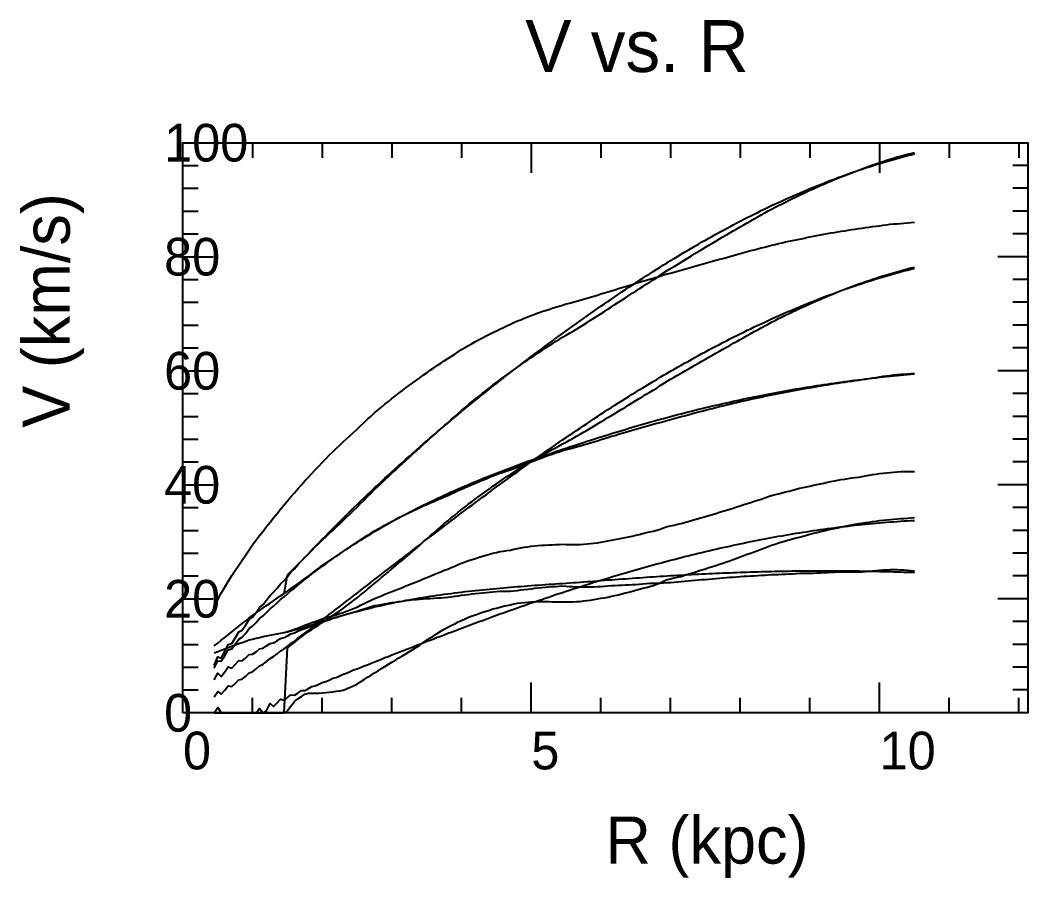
# Model space of a CAD drawing. Extents: x -35 to 179, y -35 to 147.
import ezdxf

# ---------------------------------------------------------------- set-up
doc = ezdxf.new("R2010")
doc.units = 0

msp = doc.modelspace()

# ---------------------------------------------------------------- linework, layer by layer
at = {"color": 0}
for p, q in [((14.78, 120.96), (14.78, 117.76)), ((29.55, 120.96), (29.55, 117.76)), ((44.33, 120.96), (44.33, 117.76)), ((59.1, 120.96), (59.1, 117.76)), ((73.88, 120.96), (73.88, 114.56)), ((88.66, 120.96), (88.66, 117.76)), ((103.43, 120.96), (103.43, 117.76)), ((118.21, 120.96), (118.21, 117.76)), ((132.98, 120.96), (132.98, 117.76)), ((147.76, 120.96), (147.76, 114.56)), ((162.54, 120.96), (162.54, 117.76)), ((177.31, 120.96), (177.31, 117.76)), ((0, 116.12), (3.2, 116.12)), ((179.2, 116.12), (176, 116.12)), ((0, 111.28), (3.2, 111.28)), ((179.2, 111.28), (176, 111.28)), ((0, 106.44), (3.2, 106.44)), ((179.2, 106.44), (176, 106.44)), ((0, 101.6), (3.2, 101.6)), ((179.2, 101.6), (176, 101.6)), ((0, 96.77), (6.4, 96.77)), ((179.2, 96.77), (172.8, 96.77)), ((0, 91.93), (3.2, 91.93)), ((179.2, 91.93), (176, 91.93)), ((0, 87.09), (3.2, 87.09)), ((179.2, 87.09), (176, 87.09)), ((0, 82.25), (3.2, 82.25)), ((179.2, 82.25), (176, 82.25)), ((0, 77.41), (3.2, 77.41)), ((179.2, 77.41), (176, 77.41)), ((0, 72.57), (6.4, 72.57)), ((179.2, 72.57), (172.8, 72.57)), ((0, 67.74), (3.2, 67.74)), ((179.2, 67.74), (176, 67.74)), ((0, 62.9), (3.2, 62.9)), ((179.2, 62.9), (176, 62.9)), ((0, 58.06), (3.2, 58.06)), ((179.2, 58.06), (176, 58.06)), ((0, 53.22), (3.2, 53.22)), ((179.2, 53.22), (176, 53.22)), ((0, 48.38), (6.4, 48.38)), ((179.2, 48.38), (172.8, 48.38)), ((0, 43.54), (3.2, 43.54)), ((179.2, 43.54), (176, 43.54)), ((0, 38.71), (3.2, 38.71)), ((179.2, 38.71), (176, 38.71)), ((0, 33.87), (3.2, 33.87)), ((179.2, 33.87), (176, 33.87)), ((0, 29.03), (3.2, 29.03)), ((179.2, 29.03), (176, 29.03)), ((0, 24.19), (6.4, 24.19)), ((179.2, 24.19), (172.8, 24.19)), ((0, 19.35), (3.2, 19.35)), ((179.2, 19.35), (176, 19.35)), ((0, 14.51), (3.2, 14.51)), ((179.2, 14.51), (176, 14.51)), ((0, 9.68), (3.2, 9.68)), ((179.2, 9.68), (176, 9.68)), ((0, 4.84), (3.2, 4.84)), ((73.88, 0), (73.88, 6.4)), ((147.76, 0), (147.76, 6.4)), ((179.2, 4.84), (176, 4.84)), ((14.78, 0), (14.78, 3.2)), ((29.55, 0), (29.55, 3.2)), ((44.33, 0), (44.33, 3.2)), ((59.1, 0), (59.1, 3.2)), ((88.66, 0), (88.66, 3.2)), ((103.43, 0), (103.43, 3.2)), ((118.21, 0), (118.21, 3.2)), ((132.98, 0), (132.98, 3.2)), ((162.54, 0), (162.54, 3.2)), ((177.31, 0), (177.31, 3.2))]:
    msp.add_line(p, q, dxfattribs=at)
msp.add_lwpolyline([(0, 0), (0, 120.96), (179.2, 120.96), (179.2, 0)], close=True, dxfattribs=at)
at = {"color": 4}
for points in [[(6.65, 14.24), (7.39, 14.81), (8.13, 15.39), (8.87, 15.98), (9.6, 16.57), (10.34, 17.17), (11.08, 17.76), (11.82, 18.36), (12.56, 18.95), (13.3, 19.54), (14.04, 20.13), (14.78, 20.67), (15.51, 21.2), (16.25, 21.73), (16.99, 22.27), (17.73, 22.76), (18.47, 23.27), (19.21, 23.78), (19.95, 24.29), (20.69, 24.8), (21.43, 25.32), (22.16, 29.27), (22.9, 29.99), (23.64, 30.75), (24.38, 31.48), (25.12, 32.23), (25.86, 33.01), (26.6, 33.74), (27.34, 34.45), (28.07, 35.18), (28.81, 35.9), (29.55, 36.62), (30.29, 37.35), (31.03, 38.02), (31.77, 38.7), (32.51, 39.41), (33.25, 40.09), (33.98, 40.78), (34.72, 41.5), (35.46, 42.2), (36.2, 42.92), (36.94, 43.66), (37.68, 44.4), (38.42, 45.14), (39.16, 45.9), (39.9, 46.63), (40.63, 47.36), (41.37, 48.07), (42.11, 48.75), (42.85, 49.44), (43.59, 50.15), (44.33, 50.83), (45.07, 51.51), (45.81, 52.21), (46.54, 52.88), (47.28, 53.55), (48.02, 54.24), (48.76, 54.92), (49.5, 55.57), (50.24, 56.25), (50.98, 56.93), (51.72, 57.59), (52.45, 58.27), (53.19, 58.92), (53.93, 59.57), (54.67, 60.25), (55.41, 60.91), (56.15, 61.53), (56.89, 62.2), (57.63, 62.85), (58.37, 63.5), (59.1, 64.15), (59.84, 64.78), (60.58, 65.41), (61.32, 66.02), (62.06, 66.62), (62.8, 67.21), (63.54, 67.81), (64.28, 68.39), (65.01, 68.97), (65.75, 69.55), (66.49, 70.11), (67.23, 70.67), (67.97, 71.21), (68.71, 71.73), (69.45, 72.25), (70.19, 72.8), (70.92, 73.34), (71.66, 73.86), (72.4, 74.39), (73.14, 74.9), (73.88, 75.41), (74.62, 75.91), (75.36, 76.4), (76.1, 76.88), (76.84, 77.37), (77.57, 77.83), (78.31, 78.29), (79.05, 78.77), (79.79, 79.23), (80.53, 79.69), (81.27, 80.11), (82.01, 80.54), (82.75, 80.97), (83.48, 81.43), (84.22, 81.87), (84.96, 82.33), (85.7, 82.81), (86.44, 83.27), (87.18, 83.72), (87.92, 84.2), (88.66, 84.68), (89.39, 85.16), (90.13, 85.65), (90.87, 86.14), (91.61, 86.61), (92.35, 87.09), (93.09, 87.56), (93.83, 88.04), (94.57, 88.53), (95.31, 89), (96.04, 89.47), (96.78, 89.96), (97.52, 90.44), (98.26, 90.91), (99, 91.39), (99.74, 91.84), (100.48, 92.31), (101.22, 92.82), (101.95, 93.32), (102.69, 93.81), (103.43, 94.27), (104.17, 94.71), (104.91, 95.15), (105.65, 95.6), (106.39, 96.06), (107.13, 96.51), (107.86, 96.97), (108.6, 97.42), (109.34, 97.87), (110.08, 98.33), (110.82, 98.77), (111.56, 99.21), (112.3, 99.66), (113.04, 100.09), (113.78, 100.53), (114.51, 100.97), (115.25, 101.4), (115.99, 101.82), (116.73, 102.27), (117.47, 102.7), (118.21, 103.12), (118.95, 103.56), (119.69, 103.98), (120.42, 104.4), (121.16, 104.82), (121.9, 105.23), (122.64, 105.64), (123.38, 106.06), (124.12, 106.47), (124.86, 106.86), (125.6, 107.26), (126.33, 107.64), (127.07, 108), (127.81, 108.37), (128.55, 108.74), (129.29, 109.11), (130.03, 109.48), (130.77, 109.83), (131.51, 110.18), (132.25, 110.52), (132.98, 110.86), (133.72, 111.19), (134.46, 111.54), (135.2, 111.86), (135.94, 112.18), (136.68, 112.51), (137.42, 112.82), (138.16, 113.13), (138.89, 113.44), (139.63, 113.74), (140.37, 114.02), (141.11, 114.31), (141.85, 114.59), (142.59, 114.87), (143.33, 115.14), (144.07, 115.42), (144.8, 115.7), (145.54, 115.97), (146.28, 116.23), (147.02, 116.49), (147.76, 116.76), (148.5, 117), (149.24, 117.24), (149.98, 117.48), (150.72, 117.7), (151.45, 117.93), (152.19, 118.13), (152.93, 118.32), (153.67, 118.51), (154.41, 118.69), (155.15, 118.88)], [(6.65, 0), (7.39, 0), (8.13, 0), (8.87, 0), (9.6, 0), (10.34, 0), (11.08, 0), (11.82, 0), (12.56, 0), (13.3, 0), (14.04, 0), (14.78, 0), (15.51, 0), (16.25, 0), (16.99, 0), (17.73, 0), (18.47, 0), (19.21, 0), (19.95, 0), (20.69, 0), (21.43, 0), (22.16, 13.79), (22.9, 14.34), (23.64, 14.95), (24.38, 15.52), (25.12, 16.1), (25.86, 16.7), (26.6, 17.22), (27.34, 17.69), (28.07, 18.18), (28.81, 18.66), (29.55, 19.14), (30.29, 19.65), (31.03, 20.14), (31.77, 20.63), (32.51, 21.15), (33.25, 21.66), (33.98, 22.16), (34.72, 22.72), (35.46, 23.27), (36.2, 23.82), (36.94, 24.4), (37.68, 25.01), (38.42, 25.61), (39.16, 26.23), (39.9, 26.84), (40.63, 27.45), (41.37, 28.07), (42.11, 28.69), (42.85, 29.3), (43.59, 29.93), (44.33, 30.54), (45.07, 31.16), (45.81, 31.8), (46.54, 32.42), (47.28, 33.04), (48.02, 33.69), (48.76, 34.31), (49.5, 34.95), (50.24, 35.59), (50.98, 36.25), (51.72, 36.89), (52.45, 37.56), (53.19, 38.2), (53.93, 38.84), (54.67, 39.5), (55.41, 40.14), (56.15, 40.73), (56.89, 41.35), (57.63, 41.95), (58.37, 42.54), (59.1, 43.14), (59.84, 43.73), (60.58, 44.31), (61.32, 44.86), (62.06, 45.4), (62.8, 45.94), (63.54, 46.49), (64.28, 47.02), (65.01, 47.55), (65.75, 48.09), (66.49, 48.59), (67.23, 49.1), (67.97, 49.61), (68.71, 50.11), (69.45, 50.59), (70.19, 51.09), (70.92, 51.57), (71.66, 52.02), (72.4, 52.48), (73.14, 52.93), (73.88, 53.37), (74.62, 53.8), (75.36, 54.21), (76.1, 54.63), (76.84, 55.04), (77.57, 55.44), (78.31, 55.83), (79.05, 56.24), (79.79, 56.64), (80.53, 57.04), (81.27, 57.45), (82.01, 57.86), (82.75, 58.27), (83.48, 58.69), (84.22, 59.1), (84.96, 59.54), (85.7, 59.98), (86.44, 60.41), (87.18, 60.84), (87.92, 61.3), (88.66, 61.74), (89.39, 62.17), (90.13, 62.63), (90.87, 63.07), (91.61, 63.52), (92.35, 63.97), (93.09, 64.43), (93.83, 64.87), (94.57, 65.33), (95.31, 65.78), (96.04, 66.23), (96.78, 66.69), (97.52, 67.13), (98.26, 67.57), (99, 68.02), (99.74, 68.45), (100.48, 68.91), (101.22, 69.41), (101.95, 69.9), (102.69, 70.39), (103.43, 70.81), (104.17, 71.22), (104.91, 71.62), (105.65, 72.04), (106.39, 72.48), (107.13, 72.91), (107.86, 73.34), (108.6, 73.77), (109.34, 74.19), (110.08, 74.63), (110.82, 75.04), (111.56, 75.46), (112.3, 75.89), (113.04, 76.31), (113.78, 76.72), (114.51, 77.14), (115.25, 77.55), (115.99, 77.95), (116.73, 78.39), (117.47, 78.8), (118.21, 79.21), (118.95, 79.64), (119.69, 80.05), (120.42, 80.46), (121.16, 80.87), (121.9, 81.28), (122.64, 81.68), (123.38, 82.09), (124.12, 82.48), (124.86, 82.86), (125.6, 83.25), (126.33, 83.63), (127.07, 84), (127.81, 84.36), (128.55, 84.72), (129.29, 85.07), (130.03, 85.42), (130.77, 85.76), (131.51, 86.11), (132.25, 86.45), (132.98, 86.78), (133.72, 87.11), (134.46, 87.44), (135.2, 87.76), (135.94, 88.07), (136.68, 88.38), (137.42, 88.69), (138.16, 88.99), (138.89, 89.29), (139.63, 89.59), (140.37, 89.87), (141.11, 90.16), (141.85, 90.43), (142.59, 90.71), (143.33, 90.98), (144.07, 91.24), (144.8, 91.49), (145.54, 91.75), (146.28, 91.99), (147.02, 92.23), (147.76, 92.48), (148.5, 92.7), (149.24, 92.92), (149.98, 93.15), (150.72, 93.36), (151.45, 93.57), (152.19, 93.79), (152.93, 93.99), (153.67, 94.18), (154.41, 94.38), (155.15, 94.57)], [(6.65, 14.24), (7.39, 14.81), (8.13, 15.39), (8.87, 15.98), (9.6, 16.57), (10.34, 17.17), (11.08, 17.76), (11.82, 18.36), (12.56, 18.95), (13.3, 19.54), (14.04, 20.13), (14.78, 20.67), (15.51, 21.2), (16.25, 21.73), (16.99, 22.27), (17.73, 22.76), (18.47, 23.27), (19.21, 23.78), (19.95, 24.29), (20.69, 24.8), (21.43, 25.32), (22.16, 25.82), (22.9, 26.34), (23.64, 26.87), (24.38, 27.38), (25.12, 27.92), (25.86, 28.48), (26.6, 29.02), (27.34, 29.56), (28.07, 30.12), (28.81, 30.67), (29.55, 31.22), (30.29, 31.77), (31.03, 32.25), (31.77, 32.75), (32.51, 33.25), (33.25, 33.74), (33.98, 34.23), (34.72, 34.73), (35.46, 35.21), (36.2, 35.71), (36.94, 36.21), (37.68, 36.69), (38.42, 37.17), (39.16, 37.66), (39.9, 38.13), (40.63, 38.6), (41.37, 39.01), (42.11, 39.42), (42.85, 39.83), (43.59, 40.24), (44.33, 40.62), (45.07, 41.01), (45.81, 41.41), (46.54, 41.78), (47.28, 42.14), (48.02, 42.52), (48.76, 42.88), (49.5, 43.21), (50.24, 43.56), (50.98, 43.9), (51.72, 44.22), (52.45, 44.55), (53.19, 44.86), (53.93, 45.17), (54.67, 45.5), (55.41, 45.81), (56.15, 46.12), (56.89, 46.46), (57.63, 46.8), (58.37, 47.14), (59.1, 47.48), (59.84, 47.8), (60.58, 48.11), (61.32, 48.44), (62.06, 48.74), (62.8, 49.05), (63.54, 49.36), (64.28, 49.66), (65.01, 49.96), (65.75, 50.25), (66.49, 50.54), (67.23, 50.83), (67.97, 51.08), (68.71, 51.33), (69.45, 51.57), (70.19, 51.86), (70.92, 52.15), (71.66, 52.43), (72.4, 52.72), (73.14, 53), (73.88, 53.28), (74.62, 53.56), (75.36, 53.83), (76.1, 54.1), (76.84, 54.37), (77.57, 54.63), (78.31, 54.89), (79.05, 55.15), (79.79, 55.4), (80.53, 55.65), (81.27, 55.83), (82.01, 56.03), (82.75, 56.23), (83.48, 56.45), (84.22, 56.66), (84.96, 56.87), (85.7, 57.09), (86.44, 57.3), (87.18, 57.51), (87.92, 57.73), (88.66, 57.96), (89.39, 58.19), (90.13, 58.43), (90.87, 58.66), (91.61, 58.87), (92.35, 59.09), (93.09, 59.3), (93.83, 59.52), (94.57, 59.74), (95.31, 59.95), (96.04, 60.16), (96.78, 60.39), (97.52, 60.6), (98.26, 60.82), (99, 61.04), (99.74, 61.23), (100.48, 61.42), (101.22, 61.62), (101.95, 61.82), (102.69, 62.02), (103.43, 62.23), (104.17, 62.42), (104.91, 62.63), (105.65, 62.84), (106.39, 63.04), (107.13, 63.24), (107.86, 63.44), (108.6, 63.63), (109.34, 63.83), (110.08, 64.02), (110.82, 64.21), (111.56, 64.4), (112.3, 64.59), (113.04, 64.78), (113.78, 64.96), (114.51, 65.15), (115.25, 65.33), (115.99, 65.51), (116.73, 65.69), (117.47, 65.86), (118.21, 66.03), (118.95, 66.2), (119.69, 66.36), (120.42, 66.52), (121.16, 66.69), (121.9, 66.84), (122.64, 67), (123.38, 67.16), (124.12, 67.32), (124.86, 67.47), (125.6, 67.62), (126.33, 67.76), (127.07, 67.89), (127.81, 68.03), (128.55, 68.18), (129.29, 68.33), (130.03, 68.48), (130.77, 68.61), (131.51, 68.74), (132.25, 68.86), (132.98, 68.98), (133.72, 69.11), (134.46, 69.24), (135.2, 69.36), (135.94, 69.48), (136.68, 69.62), (137.42, 69.74), (138.16, 69.86), (138.89, 69.97), (139.63, 70.07), (140.37, 70.18), (141.11, 70.28), (141.85, 70.38), (142.59, 70.48), (143.33, 70.58), (144.07, 70.69), (144.8, 70.81), (145.54, 70.93), (146.28, 71.05), (147.02, 71.16), (147.76, 71.28), (148.5, 71.39), (149.24, 71.49), (149.98, 71.58), (150.72, 71.68), (151.45, 71.77), (152.19, 71.82), (152.93, 71.87), (153.67, 71.92), (154.41, 71.97), (155.15, 72.04)]]:
    msp.add_lwpolyline(points, dxfattribs=at)
at = {"color": 3}
for points in [[(6.65, 10.06), (7.39, 11.91), (8.13, 11.62), (8.87, 13.01), (9.6, 14.51), (10.34, 14.68), (11.08, 15.86), (11.82, 17.15), (12.56, 17.56), (13.3, 18.63), (14.04, 19.77), (14.78, 20.32), (15.51, 21.31), (16.25, 22.36), (16.99, 22.98), (17.73, 23.92), (18.47, 24.9), (19.21, 25.57), (19.95, 26.46), (20.69, 27.39), (21.43, 28.09), (22.16, 28.94), (22.9, 29.83), (23.64, 30.54), (24.38, 31.37), (25.12, 32.22), (25.86, 32.93), (26.6, 33.74), (27.34, 34.57), (28.07, 35.28), (28.81, 36.06), (29.55, 36.86), (30.29, 37.57), (31.03, 38.33), (31.77, 39.11), (32.51, 39.82), (33.25, 40.56), (33.98, 41.33), (34.72, 42.02), (35.46, 42.75), (36.2, 43.49), (36.94, 44.19), (37.68, 44.9), (38.42, 45.63), (39.16, 46.31), (39.9, 47.01), (40.63, 47.72), (41.37, 48.4), (42.11, 49.08), (42.85, 49.78), (43.59, 50.45), (44.33, 51.12), (45.07, 51.81), (45.81, 52.47), (46.54, 53.13), (47.28, 53.8), (48.02, 54.45), (48.76, 55.1), (49.5, 55.76), (50.24, 56.41), (50.98, 57.05), (51.72, 57.69), (52.45, 58.33), (53.19, 58.96), (53.93, 59.6), (54.67, 60.22), (55.41, 60.85), (56.15, 61.47), (56.89, 62.09), (57.63, 62.7), (58.37, 63.32), (59.1, 63.93), (59.84, 64.54), (60.58, 65.14), (61.32, 65.75), (62.06, 66.34), (62.8, 66.94), (63.54, 67.54), (64.28, 68.12), (65.01, 68.71), (65.75, 69.3), (66.49, 69.88), (67.23, 70.46), (67.97, 71.05), (68.71, 71.62), (69.45, 72.19), (70.19, 72.76), (70.92, 73.33), (71.66, 73.89), (72.4, 74.46), (73.14, 75.02), (73.88, 75.57), (74.62, 76.13), (75.36, 76.68), (76.1, 77.23), (76.84, 77.79), (77.57, 78.33), (78.31, 78.87), (79.05, 79.42), (79.79, 79.95), (80.53, 80.49), (81.27, 81.03), (82.01, 81.56), (82.75, 82.09), (83.48, 82.62), (84.22, 83.14), (84.96, 83.67), (85.7, 84.2), (86.44, 84.71), (87.18, 85.23), (87.92, 85.75), (88.66, 86.26), (89.39, 86.77), (90.13, 87.29), (90.87, 87.79), (91.61, 88.28), (92.35, 88.79), (93.09, 89.29), (93.83, 89.78), (94.57, 90.28), (95.31, 90.76), (96.04, 91.24), (96.78, 91.74), (97.52, 92.21), (98.26, 92.68), (99, 93.17), (99.74, 93.63), (100.48, 94.1), (101.22, 94.57), (101.95, 95.03), (102.69, 95.48), (103.43, 95.94), (104.17, 96.39), (104.91, 96.83), (105.65, 97.29), (106.39, 97.72), (107.13, 98.16), (107.86, 98.6), (108.6, 99.03), (109.34, 99.45), (110.08, 99.89), (110.82, 100.3), (111.56, 100.71), (112.3, 101.14), (113.04, 101.54), (113.78, 101.95), (114.51, 102.36), (115.25, 102.75), (115.99, 103.14), (116.73, 103.54), (117.47, 103.93), (118.21, 104.31), (118.95, 104.7), (119.69, 105.07), (120.42, 105.44), (121.16, 105.82), (121.9, 106.18), (122.64, 106.54), (123.38, 106.9), (124.12, 107.26), (124.86, 107.6), (125.6, 107.96), (126.33, 108.3), (127.07, 108.63), (127.81, 108.98), (128.55, 109.3), (129.29, 109.63), (130.03, 109.96), (130.77, 110.27), (131.51, 110.59), (132.25, 110.91), (132.98, 111.21), (133.72, 111.51), (134.46, 111.82), (135.2, 112.11), (135.94, 112.4), (136.68, 112.69), (137.42, 112.98), (138.16, 113.25), (138.89, 113.54), (139.63, 113.8), (140.37, 114.07), (141.11, 114.34), (141.85, 114.6), (142.59, 114.85), (143.33, 115.11), (144.07, 115.35), (144.8, 115.59), (145.54, 115.84), (146.28, 116.07), (147.02, 116.3), (147.76, 116.54), (148.5, 116.76), (149.24, 116.97), (149.98, 117.2), (150.72, 117.4), (151.45, 117.61), (152.19, 117.82), (152.93, 118.02), (153.67, 118.21), (154.41, 118.41), (155.15, 118.59)], [(6.65, 3.37), (7.39, 4.52), (8.13, 3.94), (8.87, 4.78), (9.6, 5.69), (10.34, 5.55), (11.08, 6.24), (11.82, 7.03), (12.56, 7.13), (13.3, 7.76), (14.04, 8.47), (14.78, 8.71), (15.51, 9.32), (16.25, 9.98), (16.99, 10.32), (17.73, 10.9), (18.47, 11.54), (19.21, 11.94), (19.95, 12.52), (20.69, 13.14), (21.43, 13.58), (22.16, 14.15), (22.9, 14.76), (23.64, 15.23), (24.38, 15.81), (25.12, 16.41), (25.86, 16.9), (26.6, 17.48), (27.34, 18.08), (28.07, 18.59), (28.81, 19.16), (29.55, 19.76), (30.29, 20.28), (31.03, 20.85), (31.77, 21.45), (32.51, 21.98), (33.25, 22.55), (33.98, 23.14), (34.72, 23.69), (35.46, 24.26), (36.2, 24.85), (36.94, 25.4), (37.68, 25.97), (38.42, 26.56), (39.16, 27.11), (39.9, 27.69), (40.63, 28.27), (41.37, 28.83), (42.11, 29.4), (42.85, 29.98), (43.59, 30.55), (44.33, 31.11), (45.07, 31.69), (45.81, 32.26), (46.54, 32.83), (47.28, 33.4), (48.02, 33.97), (48.76, 34.53), (49.5, 35.11), (50.24, 35.67), (50.98, 36.24), (51.72, 36.81), (52.45, 37.37), (53.19, 37.93), (53.93, 38.5), (54.67, 39.06), (55.41, 39.62), (56.15, 40.18), (56.89, 40.75), (57.63, 41.3), (58.37, 41.86), (59.1, 42.42), (59.84, 42.97), (60.58, 43.53), (61.32, 44.08), (62.06, 44.63), (62.8, 45.18), (63.54, 45.73), (64.28, 46.28), (65.01, 46.82), (65.75, 47.37), (66.49, 47.91), (67.23, 48.45), (67.97, 49), (68.71, 49.53), (69.45, 50.07), (70.19, 50.61), (70.92, 51.14), (71.66, 51.67), (72.4, 52.21), (73.14, 52.73), (73.88, 53.25), (74.62, 53.79), (75.36, 54.3), (76.1, 54.82), (76.84, 55.35), (77.57, 55.86), (78.31, 56.37), (79.05, 56.89), (79.79, 57.4), (80.53, 57.9), (81.27, 58.42), (82.01, 58.92), (82.75, 59.42), (83.48, 59.92), (84.22, 60.42), (84.96, 60.91), (85.7, 61.41), (86.44, 61.89), (87.18, 62.38), (87.92, 62.87), (88.66, 63.35), (89.39, 63.83), (90.13, 64.32), (90.87, 64.79), (91.61, 65.26), (92.35, 65.74), (93.09, 66.2), (93.83, 66.66), (94.57, 67.13), (95.31, 67.59), (96.04, 68.04), (96.78, 68.51), (97.52, 68.95), (98.26, 69.4), (99, 69.85), (99.74, 70.29), (100.48, 70.73), (101.22, 71.18), (101.95, 71.61), (102.69, 72.04), (103.43, 72.48), (104.17, 72.9), (104.91, 73.32), (105.65, 73.75), (106.39, 74.16), (107.13, 74.57), (107.86, 74.99), (108.6, 75.4), (109.34, 75.8), (110.08, 76.21), (110.82, 76.6), (111.56, 77), (112.3, 77.4), (113.04, 77.78), (113.78, 78.17), (114.51, 78.56), (115.25, 78.94), (115.99, 79.31), (116.73, 79.69), (117.47, 80.06), (118.21, 80.42), (118.95, 80.79), (119.69, 81.15), (120.42, 81.5), (121.16, 81.87), (121.9, 82.21), (122.64, 82.56), (123.38, 82.91), (124.12, 83.25), (124.86, 83.58), (125.6, 83.92), (126.33, 84.25), (127.07, 84.57), (127.81, 84.9), (128.55, 85.22), (129.29, 85.53), (130.03, 85.85), (130.77, 86.16), (131.51, 86.46), (132.25, 86.77), (132.98, 87.06), (133.72, 87.35), (134.46, 87.65), (135.2, 87.94), (135.94, 88.22), (136.68, 88.51), (137.42, 88.78), (138.16, 89.05), (138.89, 89.33), (139.63, 89.59), (140.37, 89.85), (141.11, 90.11), (141.85, 90.36), (142.59, 90.61), (143.33, 90.87), (144.07, 91.11), (144.8, 91.35), (145.54, 91.59), (146.28, 91.82), (147.02, 92.04), (147.76, 92.27), (148.5, 92.49), (149.24, 92.71), (149.98, 92.93), (150.72, 93.14), (151.45, 93.34), (152.19, 93.55), (152.93, 93.74), (153.67, 93.94), (154.41, 94.13), (155.15, 94.32)], [(6.65, 9.48), (7.39, 11.02), (8.13, 10.93), (8.87, 12.1), (9.6, 13.35), (10.34, 13.59), (11.08, 14.58), (11.82, 15.64), (12.56, 16.05), (13.3, 16.93), (14.04, 17.87), (14.78, 18.36), (15.51, 19.16), (16.25, 20.01), (16.99, 20.54), (17.73, 21.29), (18.47, 22.06), (19.21, 22.61), (19.95, 23.31), (20.69, 24.04), (21.43, 24.58), (22.16, 25.24), (22.9, 25.92), (23.64, 26.47), (24.38, 27.09), (25.12, 27.73), (25.86, 28.27), (26.6, 28.86), (27.34, 29.46), (28.07, 29.98), (28.81, 30.55), (29.55, 31.12), (30.29, 31.63), (31.03, 32.17), (31.77, 32.71), (32.51, 33.2), (33.25, 33.72), (33.98, 34.24), (34.72, 34.71), (35.46, 35.2), (36.2, 35.7), (36.94, 36.16), (37.68, 36.63), (38.42, 37.1), (39.16, 37.54), (39.9, 37.99), (40.63, 38.45), (41.37, 38.87), (42.11, 39.3), (42.85, 39.74), (43.59, 40.15), (44.33, 40.56), (45.07, 40.98), (45.81, 41.38), (46.54, 41.78), (47.28, 42.17), (48.02, 42.56), (48.76, 42.94), (49.5, 43.32), (50.24, 43.69), (50.98, 44.06), (51.72, 44.43), (52.45, 44.79), (53.19, 45.14), (53.93, 45.49), (54.67, 45.84), (55.41, 46.18), (56.15, 46.52), (56.89, 46.85), (57.63, 47.18), (58.37, 47.51), (59.1, 47.83), (59.84, 48.15), (60.58, 48.47), (61.32, 48.78), (62.06, 49.09), (62.8, 49.39), (63.54, 49.7), (64.28, 49.99), (65.01, 50.29), (65.75, 50.58), (66.49, 50.87), (67.23, 51.16), (67.97, 51.44), (68.71, 51.72), (69.45, 52), (70.19, 52.28), (70.92, 52.55), (71.66, 52.82), (72.4, 53.09), (73.14, 53.36), (73.88, 53.62), (74.62, 53.89), (75.36, 54.14), (76.1, 54.4), (76.84, 54.66), (77.57, 54.91), (78.31, 55.16), (79.05, 55.41), (79.79, 55.66), (80.53, 55.91), (81.27, 56.16), (82.01, 56.4), (82.75, 56.64), (83.48, 56.88), (84.22, 57.12), (84.96, 57.36), (85.7, 57.6), (86.44, 57.84), (87.18, 58.07), (87.92, 58.31), (88.66, 58.54), (89.39, 58.77), (90.13, 59.01), (90.87, 59.24), (91.61, 59.46), (92.35, 59.69), (93.09, 59.92), (93.83, 60.14), (94.57, 60.36), (95.31, 60.58), (96.04, 60.79), (96.78, 61.01), (97.52, 61.22), (98.26, 61.43), (99, 61.65), (99.74, 61.85), (100.48, 62.06), (101.22, 62.27), (101.95, 62.47), (102.69, 62.67), (103.43, 62.87), (104.17, 63.06), (104.91, 63.26), (105.65, 63.45), (106.39, 63.64), (107.13, 63.83), (107.86, 64.02), (108.6, 64.2), (109.34, 64.39), (110.08, 64.57), (110.82, 64.75), (111.56, 64.92), (112.3, 65.1), (113.04, 65.27), (113.78, 65.44), (114.51, 65.62), (115.25, 65.78), (115.99, 65.94), (116.73, 66.11), (117.47, 66.27), (118.21, 66.43), (118.95, 66.59), (119.69, 66.74), (120.42, 66.89), (121.16, 67.05), (121.9, 67.19), (122.64, 67.34), (123.38, 67.49), (124.12, 67.63), (124.86, 67.77), (125.6, 67.91), (126.33, 68.05), (127.07, 68.18), (127.81, 68.32), (128.55, 68.45), (129.29, 68.58), (130.03, 68.71), (130.77, 68.83), (131.51, 68.95), (132.25, 69.08), (132.98, 69.19), (133.72, 69.31), (134.46, 69.43), (135.2, 69.54), (135.94, 69.65), (136.68, 69.76), (137.42, 69.87), (138.16, 69.97), (138.89, 70.08), (139.63, 70.18), (140.37, 70.28), (141.11, 70.38), (141.85, 70.47), (142.59, 70.57), (143.33, 70.66), (144.07, 70.75), (144.8, 70.84), (145.54, 70.93), (146.28, 71.01), (147.02, 71.09), (147.76, 71.18), (148.5, 71.26), (149.24, 71.33), (149.98, 71.41), (150.72, 71.48), (151.45, 71.55), (152.19, 71.63), (152.93, 71.69), (153.67, 71.76), (154.41, 71.83), (155.15, 71.89)]]:
    msp.add_lwpolyline(points, dxfattribs=at)
at = {"color": 6}
for points in [[(6.65, 22.81), (7.39, 24.02), (8.13, 25.37), (8.87, 26.67), (9.6, 27.87), (10.34, 29.11), (11.08, 30.2), (11.82, 31.33), (12.56, 32.41), (13.3, 33.5), (14.04, 34.57), (14.78, 35.65), (15.51, 36.72), (16.25, 37.61), (16.99, 38.56), (17.73, 39.5), (18.47, 40.43), (19.21, 41.37), (19.95, 42.28), (20.69, 43.19), (21.43, 44.1), (22.16, 44.97), (22.9, 45.82), (23.64, 46.68), (24.38, 47.52), (25.12, 48.36), (25.86, 49.21), (26.6, 50), (27.34, 50.79), (28.07, 51.58), (28.81, 52.36), (29.55, 53.13), (30.29, 53.9), (31.03, 54.67), (31.77, 55.37), (32.51, 56.08), (33.25, 56.78), (33.98, 57.47), (34.72, 58.15), (35.46, 58.82), (36.2, 59.49), (36.94, 60.2), (37.68, 60.91), (38.42, 61.62), (39.16, 62.33), (39.9, 62.96), (40.63, 63.61), (41.37, 64.26), (42.11, 64.86), (42.85, 65.46), (43.59, 66.05), (44.33, 66.65), (45.07, 67.22), (45.81, 67.8), (46.54, 68.38), (47.28, 68.93), (48.02, 69.48), (48.76, 70.02), (49.5, 70.56), (50.24, 71.1), (50.98, 71.63), (51.72, 72.16), (52.45, 72.68), (53.19, 73.18), (53.93, 73.68), (54.67, 74.18), (55.41, 74.66), (56.15, 75.14), (56.89, 75.62), (57.63, 76.09), (58.37, 76.57), (59.1, 77.05), (59.84, 77.53), (60.58, 77.95), (61.32, 78.36), (62.06, 78.77), (62.8, 79.18), (63.54, 79.57), (64.28, 79.97), (65.01, 80.36), (65.75, 80.72), (66.49, 81.06), (67.23, 81.41), (67.97, 81.75), (68.71, 82.09), (69.45, 82.44), (70.19, 82.78), (70.92, 83.13), (71.66, 83.41), (72.4, 83.7), (73.14, 84), (73.88, 84.29), (74.62, 84.57), (75.36, 84.85), (76.1, 85.13), (76.84, 85.35), (77.57, 85.58), (78.31, 85.82), (79.05, 86.05), (79.79, 86.28), (80.53, 86.51), (81.27, 86.74), (82.01, 86.93), (82.75, 87.13), (83.48, 87.34), (84.22, 87.55), (84.96, 87.76), (85.7, 87.98), (86.44, 88.2), (87.18, 88.42), (87.92, 88.64), (88.66, 88.86), (89.39, 89.08), (90.13, 89.31), (90.87, 89.54), (91.61, 89.77), (92.35, 89.99), (93.09, 90.21), (93.83, 90.43), (94.57, 90.65), (95.31, 90.89), (96.04, 91.12), (96.78, 91.36), (97.52, 91.58), (98.26, 91.8), (99, 92.01), (99.74, 92.23), (100.48, 92.45), (101.22, 92.67), (101.95, 92.89), (102.69, 93.1), (103.43, 93.31), (104.17, 93.52), (104.91, 93.73), (105.65, 93.94), (106.39, 94.15), (107.13, 94.37), (107.86, 94.58), (108.6, 94.79), (109.34, 94.99), (110.08, 95.2), (110.82, 95.41), (111.56, 95.61), (112.3, 95.82), (113.04, 96.02), (113.78, 96.22), (114.51, 96.42), (115.25, 96.61), (115.99, 96.82), (116.73, 97.02), (117.47, 97.23), (118.21, 97.43), (118.95, 97.64), (119.69, 97.85), (120.42, 98.06), (121.16, 98.25), (121.9, 98.44), (122.64, 98.62), (123.38, 98.81), (124.12, 99), (124.86, 99.19), (125.6, 99.39), (126.33, 99.58), (127.07, 99.73), (127.81, 99.9), (128.55, 100.06), (129.29, 100.21), (130.03, 100.36), (130.77, 100.51), (131.51, 100.66), (132.25, 100.81), (132.98, 100.96), (133.72, 101.11), (134.46, 101.25), (135.2, 101.39), (135.94, 101.54), (136.68, 101.68), (137.42, 101.8), (138.16, 101.92), (138.89, 102.04), (139.63, 102.16), (140.37, 102.28), (141.11, 102.4), (141.85, 102.52), (142.59, 102.63), (143.33, 102.74), (144.07, 102.85), (144.8, 102.96), (145.54, 103.05), (146.28, 103.15), (147.02, 103.25), (147.76, 103.35), (148.5, 103.45), (149.24, 103.56), (149.98, 103.66), (150.72, 103.71), (151.45, 103.76), (152.19, 103.82), (152.93, 103.88), (153.67, 103.95), (154.41, 104.01), (155.15, 104.08)], [(21.71, 0), (22.16, 0.51), (22.9, 1.44), (23.64, 2.38), (24.38, 2.94), (25.12, 3.45), (25.86, 3.95), (26.6, 4.16), (27.34, 4.16), (28.07, 4.17), (28.81, 4.18), (29.55, 4.24), (30.29, 4.3), (31.03, 4.36), (31.77, 4.42), (32.51, 4.56), (33.25, 4.67), (33.98, 4.79), (34.72, 5.09), (35.46, 5.41), (36.2, 5.74), (36.94, 6.06), (37.68, 6.59), (38.42, 7.08), (39.16, 7.56), (39.9, 8.02), (40.63, 8.48), (41.37, 8.94), (42.11, 9.4), (42.85, 9.84), (43.59, 10.29), (44.33, 10.74), (45.07, 11.19), (45.81, 11.64), (46.54, 12.09), (47.28, 12.54), (48.02, 13), (48.76, 13.46), (49.5, 13.92), (50.24, 14.38), (50.98, 14.89), (51.72, 15.39), (52.45, 15.88), (53.19, 16.36), (53.93, 16.83), (54.67, 17.3), (55.41, 17.78), (56.15, 18.14), (56.89, 18.52), (57.63, 18.91), (58.37, 19.27), (59.1, 19.61), (59.84, 19.96), (60.58, 20.31), (61.32, 20.56), (62.06, 20.82), (62.8, 21.08), (63.54, 21.32), (64.28, 21.56), (65.01, 21.79), (65.75, 22.03), (66.49, 22.22), (67.23, 22.41), (67.97, 22.6), (68.71, 22.8), (69.45, 22.94), (70.19, 23.09), (70.92, 23.25), (71.66, 23.34), (72.4, 23.42), (73.14, 23.5), (73.88, 23.58), (74.62, 23.58), (75.36, 23.61), (76.1, 23.63), (76.84, 23.62), (77.57, 23.59), (78.31, 23.57), (79.05, 23.54), (79.79, 23.54), (80.53, 23.54), (81.27, 23.54), (82.01, 23.55), (82.75, 23.58), (83.48, 23.61), (84.22, 23.64), (84.96, 23.74), (85.7, 23.84), (86.44, 23.93), (87.18, 24.03), (87.92, 24.17), (88.66, 24.29), (89.39, 24.42), (90.13, 24.57), (90.87, 24.74), (91.61, 24.9), (92.35, 25.06), (93.09, 25.25), (93.83, 25.44), (94.57, 25.63), (95.31, 25.82), (96.04, 26.02), (96.78, 26.22), (97.52, 26.43), (98.26, 26.61), (99, 26.8), (99.74, 26.99), (100.48, 27.26), (101.22, 27.61), (101.95, 27.95), (102.69, 28.29), (103.43, 28.45), (104.17, 28.61), (104.91, 28.77), (105.65, 28.92), (106.39, 29.17), (107.13, 29.4), (107.86, 29.63), (108.6, 29.86), (109.34, 30.09), (110.08, 30.33), (110.82, 30.56), (111.56, 30.8), (112.3, 31.04), (113.04, 31.28), (113.78, 31.52), (114.51, 31.76), (115.25, 32), (115.99, 32.24), (116.73, 32.52), (117.47, 32.8), (118.21, 33.07), (118.95, 33.35), (119.69, 33.63), (120.42, 33.9), (121.16, 34.18), (121.9, 34.46), (122.64, 34.74), (123.38, 35.01), (124.12, 35.29), (124.86, 35.54), (125.6, 35.79), (126.33, 36.04), (127.07, 36.26), (127.81, 36.47), (128.55, 36.69), (129.29, 36.9), (130.03, 37.1), (130.77, 37.3), (131.51, 37.51), (132.25, 37.71), (132.98, 37.9), (133.72, 38.09), (134.46, 38.28), (135.2, 38.45), (135.94, 38.62), (136.68, 38.79), (137.42, 38.97), (138.16, 39.12), (138.89, 39.28), (139.63, 39.45), (140.37, 39.59), (141.11, 39.73), (141.85, 39.87), (142.59, 40.01), (143.33, 40.13), (144.07, 40.25), (144.8, 40.37), (145.54, 40.47), (146.28, 40.57), (147.02, 40.67), (147.76, 40.77), (148.5, 40.84), (149.24, 40.92), (149.98, 40.99), (150.72, 41.06), (151.45, 41.13), (152.19, 41.2), (152.93, 41.26), (153.67, 41.31), (154.41, 41.36), (155.15, 41.41)]]:
    msp.add_lwpolyline(points, dxfattribs=at)
at = {"color": 1}
msp.add_lwpolyline([(6.65, 12.71), (7.39, 13), (8.13, 13.28), (8.87, 13.57), (9.6, 13.85), (10.34, 14.13), (11.08, 14.41), (11.82, 14.69), (12.56, 14.94), (13.3, 15.2), (14.04, 15.46), (14.78, 15.65), (15.51, 15.83), (16.25, 16.01), (16.99, 16.18), (17.73, 16.32), (18.47, 16.46), (19.21, 16.61), (19.95, 16.76), (20.69, 16.91), (21.43, 17.06), (22.16, 17.22), (22.9, 17.45), (23.64, 17.73), (24.38, 17.99), (25.12, 18.29), (25.86, 18.62), (26.6, 18.9), (27.34, 19.13), (28.07, 19.39), (28.81, 19.65), (29.55, 19.92), (30.29, 20.19), (31.03, 20.37), (31.77, 20.58), (32.51, 20.81), (33.25, 21.04), (33.98, 21.26), (34.72, 21.54), (35.46, 21.82), (36.2, 22.13), (36.94, 22.44), (37.68, 22.81), (38.42, 23.17), (39.16, 23.54), (39.9, 23.9), (40.63, 24.27), (41.37, 24.55), (42.11, 24.85), (42.85, 25.14), (43.59, 25.44), (44.33, 25.73), (45.07, 26.03), (45.81, 26.33), (46.54, 26.62), (47.28, 26.91), (48.02, 27.22), (48.76, 27.53), (49.5, 27.8), (50.24, 28.09), (50.98, 28.41), (51.72, 28.71), (52.45, 29.02), (53.19, 29.31), (53.93, 29.61), (54.67, 29.93), (55.41, 30.25), (56.15, 30.5), (56.89, 30.8), (57.63, 31.13), (58.37, 31.44), (59.1, 31.74), (59.84, 32.02), (60.58, 32.31), (61.32, 32.53), (62.06, 32.76), (62.8, 32.99), (63.54, 33.21), (64.28, 33.43), (65.01, 33.63), (65.75, 33.84), (66.49, 34.01), (67.23, 34.19), (67.97, 34.3), (68.71, 34.44), (69.45, 34.53), (70.19, 34.69), (70.92, 34.86), (71.66, 34.99), (72.4, 35.11), (73.14, 35.22), (73.88, 35.34), (74.62, 35.41), (75.36, 35.48), (76.1, 35.55), (76.84, 35.6), (77.57, 35.63), (78.31, 35.66), (79.05, 35.69), (79.79, 35.74), (80.53, 35.78), (81.27, 35.71), (82.01, 35.69), (82.75, 35.68), (83.48, 35.69), (84.22, 35.71), (84.96, 35.77), (85.7, 35.83), (86.44, 35.9), (87.18, 35.97), (87.92, 36.06), (88.66, 36.18), (89.39, 36.32), (90.13, 36.47), (90.87, 36.62), (91.61, 36.75), (92.35, 36.88), (93.09, 37.03), (93.83, 37.18), (94.57, 37.34), (95.31, 37.5), (96.04, 37.67), (96.78, 37.86), (97.52, 38.04), (98.26, 38.22), (99, 38.4), (99.74, 38.53), (100.48, 38.74), (101.22, 38.99), (101.95, 39.27), (102.69, 39.55), (103.43, 39.7), (104.17, 39.84), (104.91, 40.01), (105.65, 40.17), (106.39, 40.39), (107.13, 40.6), (107.86, 40.81), (108.6, 41.02), (109.34, 41.23), (110.08, 41.45), (110.82, 41.66), (111.56, 41.88), (112.3, 42.1), (113.04, 42.32), (113.78, 42.54), (114.51, 42.76), (115.25, 42.98), (115.99, 43.2), (116.73, 43.45), (117.47, 43.69), (118.21, 43.93), (118.95, 44.17), (119.69, 44.41), (120.42, 44.65), (121.16, 44.88), (121.9, 45.12), (122.64, 45.36), (123.38, 45.61), (124.12, 45.86), (124.86, 46.08), (125.6, 46.29), (126.33, 46.49), (127.07, 46.67), (127.81, 46.85), (128.55, 47.05), (129.29, 47.25), (130.03, 47.45), (130.77, 47.63), (131.51, 47.79), (132.25, 47.95), (132.98, 48.11), (133.72, 48.28), (134.46, 48.45), (135.2, 48.6), (135.94, 48.75), (136.68, 48.91), (137.42, 49.07), (138.16, 49.22), (138.89, 49.36), (139.63, 49.48), (140.37, 49.6), (141.11, 49.71), (141.85, 49.82), (142.59, 49.94), (143.33, 50.03), (144.07, 50.16), (144.8, 50.3), (145.54, 50.42), (146.28, 50.53), (147.02, 50.65), (147.76, 50.76), (148.5, 50.85), (149.24, 50.94), (149.98, 51.02), (150.72, 51.09), (151.45, 51.16), (152.19, 51.18), (152.93, 51.19), (153.67, 51.19), (154.41, 51.19), (155.15, 51.22)], dxfattribs=at)
at = {"color": 2}
for points in [[(6.65, 12.71), (7.39, 13), (8.13, 13.28), (8.87, 13.57), (9.6, 13.85), (10.34, 14.13), (11.08, 14.41), (11.82, 14.69), (12.56, 14.94), (13.3, 15.2), (14.04, 15.46), (14.78, 15.65), (15.51, 15.83), (16.25, 16.01), (16.99, 16.18), (17.73, 16.32), (18.47, 16.46), (19.21, 16.61), (19.95, 16.76), (20.69, 16.91), (21.43, 17.06), (22.16, 17.22), (22.9, 17.45), (23.64, 17.73), (24.38, 17.99), (25.12, 18.29), (25.86, 18.62), (26.6, 18.9), (27.34, 19.13), (28.07, 19.39), (28.81, 19.65), (29.55, 19.92), (30.29, 20.19), (31.03, 20.37), (31.77, 20.58), (32.51, 20.81), (33.25, 21.04), (33.98, 21.26), (34.72, 21.54), (35.46, 21.82), (36.2, 22.13), (36.94, 22.44), (37.68, 22.81), (38.42, 23.17), (39.16, 23.54), (39.9, 23.9), (40.63, 24.27), (41.37, 24.55), (42.11, 24.85), (42.85, 25.14), (43.59, 25.44), (44.33, 25.73), (45.07, 26.03), (45.81, 26.33), (46.54, 26.62), (47.28, 26.91), (48.02, 27.22), (48.76, 27.53), (49.5, 27.8), (50.24, 28.09), (50.98, 28.41), (51.72, 28.71), (52.45, 29.02), (53.19, 29.31), (53.93, 29.61), (54.67, 29.93), (55.41, 30.25), (56.15, 30.5), (56.89, 30.8), (57.63, 31.13), (58.37, 31.44), (59.1, 31.74), (59.84, 32.02), (60.58, 32.31), (61.32, 32.53), (62.06, 32.76), (62.8, 32.99), (63.54, 33.21), (64.28, 33.43), (65.01, 33.63), (65.75, 33.84), (66.49, 34.01), (67.23, 34.19), (67.97, 34.3), (68.71, 34.44), (69.45, 34.53), (70.19, 34.69), (70.92, 34.86), (71.66, 34.99), (72.4, 35.11), (73.14, 35.22), (73.88, 35.34), (74.62, 35.41), (75.36, 35.48), (76.1, 35.55), (76.84, 35.6), (77.57, 35.63), (78.31, 35.66), (79.05, 35.69), (79.79, 35.74), (80.53, 35.78), (81.27, 35.71), (82.01, 35.69), (82.75, 35.68), (83.48, 35.69), (84.22, 35.71), (84.96, 35.77), (85.7, 35.83), (86.44, 35.9), (87.18, 35.97), (87.92, 36.06), (88.66, 36.18), (89.39, 36.32), (90.13, 36.47), (90.87, 36.62), (91.61, 36.75), (92.35, 36.88), (93.09, 37.03), (93.83, 37.18), (94.57, 37.34), (95.31, 37.5), (96.04, 37.67), (96.78, 37.86), (97.52, 38.04), (98.26, 38.22), (99, 38.4), (99.74, 38.53), (100.48, 38.74), (101.22, 38.99), (101.95, 39.27), (102.69, 39.55), (103.43, 39.7), (104.17, 39.84), (104.91, 40.01), (105.65, 40.17), (106.39, 40.39), (107.13, 40.6), (107.86, 40.81), (108.6, 41.02), (109.34, 41.23), (110.08, 41.45), (110.82, 41.66), (111.56, 41.88), (112.3, 42.1), (113.04, 42.32), (113.78, 42.54), (114.51, 42.76), (115.25, 42.98), (115.99, 43.2), (116.73, 43.45), (117.47, 43.69), (118.21, 43.93), (118.95, 44.17), (119.69, 44.41), (120.42, 44.65), (121.16, 44.88), (121.9, 45.12), (122.64, 45.36), (123.38, 45.61), (124.12, 45.86), (124.86, 46.08), (125.6, 46.29), (126.33, 46.49), (127.07, 46.67), (127.81, 46.85), (128.55, 47.05), (129.29, 47.25), (130.03, 47.45), (130.77, 47.63), (131.51, 47.79), (132.25, 47.95), (132.98, 48.11), (133.72, 48.28), (134.46, 48.45), (135.2, 48.6), (135.94, 48.75), (136.68, 48.91), (137.42, 49.07), (138.16, 49.22), (138.89, 49.36), (139.63, 49.48), (140.37, 49.6), (141.11, 49.71), (141.85, 49.82), (142.59, 49.94), (143.33, 50.03), (144.07, 50.16), (144.8, 50.3), (145.54, 50.42), (146.28, 50.53), (147.02, 50.65), (147.76, 50.76), (148.5, 50.85), (149.24, 50.94), (149.98, 51.02), (150.72, 51.09), (151.45, 51.16), (152.19, 51.18), (152.93, 51.19), (153.67, 51.19), (154.41, 51.19), (155.15, 51.22)], [(6.65, 0), (7.39, 1.12), (8.13, 0), (8.87, 0), (9.6, 0), (10.34, 0), (11.08, 0), (11.82, 0), (12.56, 0), (13.3, 0), (14.04, 0), (14.78, 0), (15.51, 0), (16.25, 0.89), (16.99, 0), (17.73, 0.39), (18.47, 1.99), (19.21, 1.37), (19.95, 2.13), (20.69, 2.92), (21.43, 2.71), (22.16, 3.22), (22.9, 3.82), (23.64, 3.77), (24.38, 4.19), (25.12, 4.7), (25.86, 4.75), (26.6, 5.13), (27.34, 5.58), (28.07, 5.69), (28.81, 6.05), (29.55, 6.46), (30.29, 6.61), (31.03, 6.95), (31.77, 7.34), (32.51, 7.52), (33.25, 7.85), (33.98, 8.22), (34.72, 8.42), (35.46, 8.74), (36.2, 9.1), (36.94, 9.31), (37.68, 9.63), (38.42, 9.98), (39.16, 10.2), (39.9, 10.51), (40.63, 10.85), (41.37, 11.09), (42.11, 11.39), (42.85, 11.73), (43.59, 11.97), (44.33, 12.27), (45.07, 12.6), (45.81, 12.84), (46.54, 13.14), (47.28, 13.46), (48.02, 13.71), (48.76, 14.01), (49.5, 14.32), (50.24, 14.58), (50.98, 14.87), (51.72, 15.18), (52.45, 15.44), (53.19, 15.72), (53.93, 16.03), (54.67, 16.29), (55.41, 16.57), (56.15, 16.87), (56.89, 17.13), (57.63, 17.41), (58.37, 17.71), (59.1, 17.97), (59.84, 18.25), (60.58, 18.54), (61.32, 18.79), (62.06, 19.07), (62.8, 19.36), (63.54, 19.61), (64.28, 19.89), (65.01, 20.17), (65.75, 20.42), (66.49, 20.69), (67.23, 20.97), (67.97, 21.22), (68.71, 21.49), (69.45, 21.76), (70.19, 22.01), (70.92, 22.28), (71.66, 22.54), (72.4, 22.79), (73.14, 23.05), (73.88, 23.31), (74.62, 23.56), (75.36, 23.82), (76.1, 24.07), (76.84, 24.32), (77.57, 24.57), (78.31, 24.82), (79.05, 25.07), (79.79, 25.31), (80.53, 25.56), (81.27, 25.8), (82.01, 26.04), (82.75, 26.28), (83.48, 26.52), (84.22, 26.76), (84.96, 27), (85.7, 27.23), (86.44, 27.46), (87.18, 27.69), (87.92, 27.92), (88.66, 28.15), (89.39, 28.38), (90.13, 28.6), (90.87, 28.82), (91.61, 29.05), (92.35, 29.27), (93.09, 29.48), (93.83, 29.7), (94.57, 29.92), (95.31, 30.13), (96.04, 30.35), (96.78, 30.55), (97.52, 30.76), (98.26, 30.97), (99, 31.18), (99.74, 31.38), (100.48, 31.58), (101.22, 31.78), (101.95, 31.98), (102.69, 32.18), (103.43, 32.37), (104.17, 32.56), (104.91, 32.75), (105.65, 32.94), (106.39, 33.13), (107.13, 33.32), (107.86, 33.5), (108.6, 33.68), (109.34, 33.86), (110.08, 34.04), (110.82, 34.21), (111.56, 34.39), (112.3, 34.56), (113.04, 34.73), (113.78, 34.9), (114.51, 35.07), (115.25, 35.23), (115.99, 35.39), (116.73, 35.55), (117.47, 35.71), (118.21, 35.87), (118.95, 36.02), (119.69, 36.17), (120.42, 36.32), (121.16, 36.47), (121.9, 36.62), (122.64, 36.76), (123.38, 36.9), (124.12, 37.04), (124.86, 37.18), (125.6, 37.31), (126.33, 37.45), (127.07, 37.58), (127.81, 37.71), (128.55, 37.83), (129.29, 37.95), (130.03, 38.08), (130.77, 38.2), (131.51, 38.31), (132.25, 38.43), (132.98, 38.54), (133.72, 38.65), (134.46, 38.76), (135.2, 38.87), (135.94, 38.97), (136.68, 39.07), (137.42, 39.17), (138.16, 39.27), (138.89, 39.36), (139.63, 39.45), (140.37, 39.54), (141.11, 39.63), (141.85, 39.72), (142.59, 39.8), (143.33, 39.88), (144.07, 39.96), (144.8, 40.03), (145.54, 40.11), (146.28, 40.17), (147.02, 40.24), (147.76, 40.31), (148.5, 40.37), (149.24, 40.43), (149.98, 40.49), (150.72, 40.55), (151.45, 40.6), (152.19, 40.65), (152.93, 40.7), (153.67, 40.74), (154.41, 40.79), (155.15, 40.83)], [(6.65, 6.97), (7.39, 8.43), (8.13, 7.68), (8.87, 8.68), (9.6, 9.78), (10.34, 9.47), (11.08, 10.24), (11.82, 11.1), (12.56, 11.03), (13.3, 11.66), (14.04, 12.38), (14.78, 12.43), (15.51, 12.97), (16.25, 13.58), (16.99, 13.71), (17.73, 14.18), (18.47, 14.71), (19.21, 14.88), (19.95, 15.3), (20.69, 15.77), (21.43, 15.95), (22.16, 16.33), (22.9, 16.75), (23.64, 16.95), (24.38, 17.29), (25.12, 17.67), (25.86, 17.86), (26.6, 18.18), (27.34, 18.52), (28.07, 18.71), (28.81, 19), (29.55, 19.31), (30.29, 19.5), (31.03, 19.76), (31.77, 20.05), (32.51, 20.22), (33.25, 20.47), (33.98, 20.73), (34.72, 20.9), (35.46, 21.12), (36.2, 21.36), (36.94, 21.52), (37.68, 21.72), (38.42, 21.94), (39.16, 22.09), (39.9, 22.28), (40.63, 22.48), (41.37, 22.62), (42.11, 22.8), (42.85, 22.98), (43.59, 23.12), (44.33, 23.27), (45.07, 23.44), (45.81, 23.57), (46.54, 23.71), (47.28, 23.87), (48.02, 23.98), (48.76, 24.12), (49.5, 24.26), (50.24, 24.37), (50.98, 24.49), (51.72, 24.62), (52.45, 24.72), (53.19, 24.83), (53.93, 24.95), (54.67, 25.04), (55.41, 25.15), (56.15, 25.26), (56.89, 25.34), (57.63, 25.44), (58.37, 25.54), (59.1, 25.62), (59.84, 25.71), (60.58, 25.8), (61.32, 25.87), (62.06, 25.95), (62.8, 26.04), (63.54, 26.11), (64.28, 26.18), (65.01, 26.26), (65.75, 26.32), (66.49, 26.39), (67.23, 26.46), (67.97, 26.52), (68.71, 26.59), (69.45, 26.66), (70.19, 26.71), (70.92, 26.77), (71.66, 26.83), (72.4, 26.89), (73.14, 26.94), (73.88, 27), (74.62, 27.06), (75.36, 27.11), (76.1, 27.17), (76.84, 27.21), (77.57, 27.27), (78.31, 27.32), (79.05, 27.37), (79.79, 27.42), (80.53, 27.47), (81.27, 27.52), (82.01, 27.57), (82.75, 27.63), (83.48, 27.68), (84.22, 27.73), (84.96, 27.78), (85.7, 27.84), (86.44, 27.89), (87.18, 27.95), (87.92, 28.01), (88.66, 28.06), (89.39, 28.12), (90.13, 28.18), (90.87, 28.23), (91.61, 28.29), (92.35, 28.34), (93.09, 28.4), (93.83, 28.45), (94.57, 28.51), (95.31, 28.56), (96.04, 28.61), (96.78, 28.66), (97.52, 28.71), (98.26, 28.77), (99, 28.82), (99.74, 28.86), (100.48, 28.91), (101.22, 28.96), (101.95, 29.01), (102.69, 29.05), (103.43, 29.1), (104.17, 29.14), (104.91, 29.19), (105.65, 29.23), (106.39, 29.27), (107.13, 29.31), (107.86, 29.35), (108.6, 29.39), (109.34, 29.43), (110.08, 29.47), (110.82, 29.5), (111.56, 29.54), (112.3, 29.57), (113.04, 29.61), (113.78, 29.64), (114.51, 29.67), (115.25, 29.7), (115.99, 29.73), (116.73, 29.76), (117.47, 29.79), (118.21, 29.81), (118.95, 29.84), (119.69, 29.86), (120.42, 29.89), (121.16, 29.91), (121.9, 29.93), (122.64, 29.95), (123.38, 29.97), (124.12, 29.99), (124.86, 30.01), (125.6, 30.02), (126.33, 30.04), (127.07, 30.05), (127.81, 30.06), (128.55, 30.07), (129.29, 30.09), (130.03, 30.1), (130.77, 30.1), (131.51, 30.11), (132.25, 30.12), (132.98, 30.12), (133.72, 30.13), (134.46, 30.13), (135.2, 30.13), (135.94, 30.13), (136.68, 30.14), (137.42, 30.13), (138.16, 30.13), (138.89, 30.13), (139.63, 30.12), (140.37, 30.12), (141.11, 30.11), (141.85, 30.11), (142.59, 30.1), (143.33, 30.09), (144.07, 30.08), (144.8, 30.06), (145.54, 30.05), (146.28, 30.04), (147.02, 30.02), (147.76, 30.01), (148.5, 29.99), (149.24, 29.97), (149.98, 29.95), (150.72, 29.93), (151.45, 29.91), (152.19, 29.89), (152.93, 29.86), (153.67, 29.84), (154.41, 29.81), (155.15, 29.79)]]:
    msp.add_lwpolyline(points, dxfattribs=at)
at = {"color": 5}
msp.add_lwpolyline([(6.65, 12.71), (7.39, 13), (8.13, 13.28), (8.87, 13.57), (9.6, 13.85), (10.34, 14.13), (11.08, 14.41), (11.82, 14.69), (12.56, 14.94), (13.3, 15.2), (14.04, 15.46), (14.78, 15.65), (15.51, 15.83), (16.25, 16.01), (16.99, 16.18), (17.73, 16.32), (18.47, 16.46), (19.21, 16.61), (19.95, 16.76), (20.69, 16.91), (21.43, 17.06), (22.16, 17.21), (22.9, 17.39), (23.64, 17.57), (24.38, 17.75), (25.12, 17.96), (25.86, 18.2), (26.6, 18.44), (27.34, 18.67), (28.07, 18.94), (28.81, 19.2), (29.55, 19.46), (30.29, 19.72), (31.03, 19.9), (31.77, 20.1), (32.51, 20.3), (33.25, 20.51), (33.98, 20.72), (34.72, 20.93), (35.46, 21.13), (36.2, 21.37), (36.94, 21.6), (37.68, 21.84), (38.42, 22.06), (39.16, 22.29), (39.9, 22.52), (40.63, 22.74), (41.37, 22.87), (42.11, 23), (42.85, 23.13), (43.59, 23.26), (44.33, 23.38), (45.07, 23.5), (45.81, 23.62), (46.54, 23.72), (47.28, 23.81), (48.02, 23.91), (48.76, 24.01), (49.5, 24.07), (50.24, 24.13), (50.98, 24.2), (51.72, 24.24), (52.45, 24.28), (53.19, 24.32), (53.93, 24.36), (54.67, 24.42), (55.41, 24.47), (56.15, 24.52), (56.89, 24.61), (57.63, 24.73), (58.37, 24.84), (59.1, 24.95), (59.84, 25.04), (60.58, 25.13), (61.32, 25.22), (62.06, 25.3), (62.8, 25.38), (63.54, 25.47), (64.28, 25.55), (65.01, 25.62), (65.75, 25.69), (66.49, 25.75), (67.23, 25.82), (67.97, 25.8), (68.71, 25.81), (69.45, 25.82), (70.19, 25.89), (70.92, 25.98), (71.66, 26.06), (72.4, 26.15), (73.14, 26.24), (73.88, 26.32), (74.62, 26.41), (75.36, 26.49), (76.1, 26.56), (76.84, 26.63), (77.57, 26.71), (78.31, 26.77), (79.05, 26.83), (79.79, 26.89), (80.53, 26.95), (81.27, 26.86), (82.01, 26.81), (82.75, 26.77), (83.48, 26.76), (84.22, 26.76), (84.96, 26.76), (85.7, 26.75), (86.44, 26.76), (87.18, 26.76), (87.92, 26.77), (88.66, 26.82), (89.39, 26.88), (90.13, 26.94), (90.87, 27.01), (91.61, 27.03), (92.35, 27.06), (93.09, 27.08), (93.83, 27.12), (94.57, 27.16), (95.31, 27.2), (96.04, 27.24), (96.78, 27.3), (97.52, 27.37), (98.26, 27.43), (99, 27.5), (99.74, 27.5), (100.48, 27.52), (101.22, 27.54), (101.95, 27.59), (102.69, 27.63), (103.43, 27.68), (104.17, 27.73), (104.91, 27.81), (105.65, 27.87), (106.39, 27.94), (107.13, 28), (107.86, 28.06), (108.6, 28.12), (109.34, 28.19), (110.08, 28.25), (110.82, 28.31), (111.56, 28.38), (112.3, 28.44), (113.04, 28.5), (113.78, 28.56), (114.51, 28.62), (115.25, 28.68), (115.99, 28.75), (116.73, 28.81), (117.47, 28.87), (118.21, 28.91), (118.95, 28.96), (119.69, 29.01), (120.42, 29.05), (121.16, 29.09), (121.9, 29.13), (122.64, 29.17), (123.38, 29.22), (124.12, 29.28), (124.86, 29.33), (125.6, 29.35), (126.33, 29.37), (127.07, 29.38), (127.81, 29.4), (128.55, 29.46), (129.29, 29.52), (130.03, 29.58), (130.77, 29.61), (131.51, 29.62), (132.25, 29.63), (132.98, 29.64), (133.72, 29.66), (134.46, 29.69), (135.2, 29.72), (135.94, 29.75), (136.68, 29.79), (137.42, 29.83), (138.16, 29.87), (138.89, 29.88), (139.63, 29.88), (140.37, 29.88), (141.11, 29.88), (141.85, 29.88), (142.59, 29.88), (143.33, 29.89), (144.07, 29.93), (144.8, 30), (145.54, 30.06), (146.28, 30.13), (147.02, 30.18), (147.76, 30.24), (148.5, 30.3), (149.24, 30.34), (149.98, 30.37), (150.72, 30.4), (151.45, 30.42), (152.19, 30.36), (152.93, 30.3), (153.67, 30.23), (154.41, 30.17), (155.15, 30.14)], dxfattribs=at)

# ---------------------------------------------------------------- texts
at = {"color": 0}
for s, height, p in [('V vs. R', 11, (72.6, 135.96)), ('100', 8, (-4, 116.96)), ('80', 8, (-4, 92.77)), ('60', 8, (-4, 68.57)), ('40', 8, (-4, 44.38)), ('20', 8, (-4, 20.19)), ('0', 8, (-4, -4)), ('0', 8, (0, -12)), ('5', 8, (73.88, -12)), ('10', 8, (147.76, -12)), ('R (kpc)', 10, (89.6, -32))]:
    msp.add_text(s, height=height, dxfattribs=at).set_placement(p)
msp.add_text('V (km/s)', height=10, rotation=90, dxfattribs=at).set_placement((-24, 60.48))

doc.saveas('drawing.dxf')
